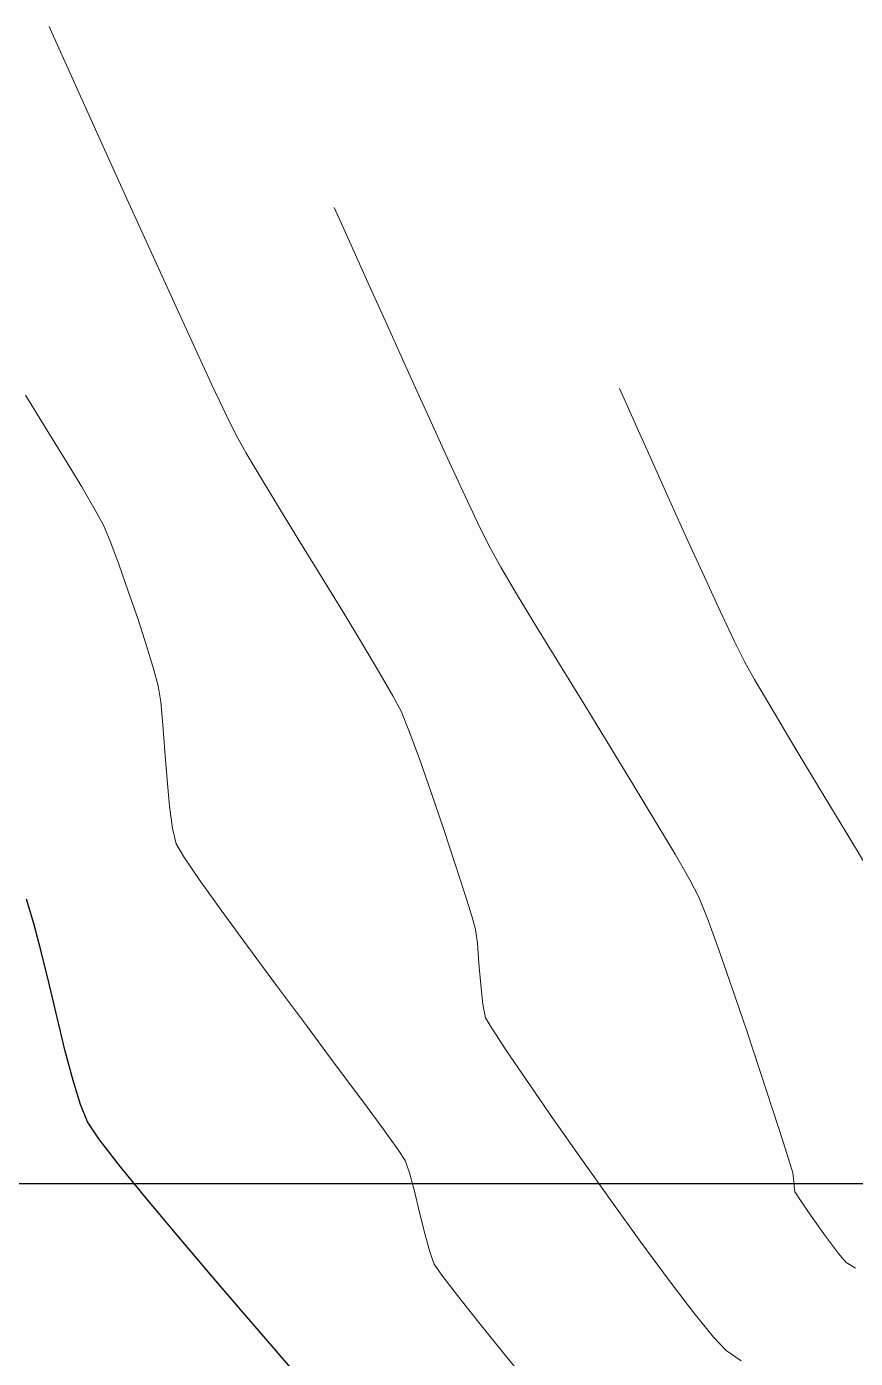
# Model space of a CAD drawing. Header units: millimetres. Extents: x 736950 to 740938, y 8500595 to 8502163.
# Drawn here: x 737252.86 to 737279.87, y 8500794.3 to 8500837.71 of the extents above; entities that cross this region are included whole.
import ezdxf

# ---------------------------------------------------------------- set-up
doc = ezdxf.new("R2010")
doc.units = ezdxf.units.MM
doc.layers.add('CONT-MJR', color=80, linetype='Continuous', lineweight=30)
doc.layers.add('CONT-MNR', color=96, linetype='Continuous', lineweight=15)
doc.layers.add('Cuadricula Coordenadas', color=5, linetype='Continuous')

msp = doc.modelspace()

# ---------------------------------------------------------------- linework, layer by layer
at = {"layer": 'CONT-MJR', "extrusion": (0.9589850889536261, 0.283456520765718, 0), "elevation": 3116624.320677494}
msp.add_lwpolyline([(7943169.376712819, 3790), (7943170.205895064, 3790)], dxfattribs=at)
at = {"layer": 'CONT-MJR', "extrusion": (0.9681015113512864, 0.2505583040319258, 0), "elevation": 2843683.991600576}
msp.add_lwpolyline([(8044919.658165565, 3790.000000000006), (8044920.649658482, 3790.000000000006)], dxfattribs=at)
at = {"layer": 'CONT-MJR', "extrusion": (0.9717509863962299, 0.2360085177233112, 0), "elevation": 2722689.646446727}
msp.add_lwpolyline([(8086668.932666781, 3790.000000000013), (8086670.021681118, 3790.000000000013)], dxfattribs=at)
at = {"layer": 'CONT-MJR', "extrusion": (0.9725635432107674, 0.2326373882618993, 0), "elevation": 2694631.387782726}
msp.add_lwpolyline([(8096060.577134106, 3790), (8096061.698221072, 3790)], dxfattribs=at)
at = {"layer": 'CONT-MJR', "extrusion": (0.9710502204889464, 0.2388754262965718, 0), "elevation": 2746544.031980418}
msp.add_lwpolyline([(8078596.009997074, 3790.000000000011), (8078597.097580844, 3790.000000000011)], dxfattribs=at)
at = {"layer": 'CONT-MJR', "extrusion": (0.9664433081007983, 0.2568799957707603, 0), "elevation": 2896200.888676276}
msp.add_lwpolyline([(8026158.617496226, 3790.00000000001), (8026159.606236273, 3790.00000000001)], dxfattribs=at)
at = {"layer": 'CONT-MJR', "elevation": 3790}
for points in [[(737254.6194371395, 8500802.568952665), (737254.3760588891, 8500803.357669204)], [(737255.8768824731, 8500800.601280168), (737255.2160342964, 8500801.458831633)], [(737256.7527918502, 8500799.5243191), (737255.8768824731, 8500800.601280168)], [(737258.841158251, 8500797.046509286), (737257.7666034392, 8500798.31153371)], [(737261.6576921316, 8500793.773854695), (737260.863861586, 8500794.694084493)]]:
    msp.add_lwpolyline(points, dxfattribs=at)
at = {"layer": 'CONT-MJR', "extrusion": (0.9251421340075413, 0.379620905488584, 0), "elevation": 3909147.680538489}
msp.add_lwpolyline([(7584572.762693343, 3790.000000000006), (7584573.363211296, 3790.000000000006)], dxfattribs=at)
at = {"layer": 'CONT-MJR', "extrusion": (0.8327955977034741, 0.553580610612143, 0), "elevation": 5319861.760569898}
msp.add_lwpolyline([(6671299.839197004, 3790.000000000007), (6671300.505094579, 3790.000000000007)], dxfattribs=at)
at = {"layer": 'CONT-MJR', "extrusion": (0.7672381173891272, 0.6413623556346194, 0), "elevation": 6017744.290739395}
msp.add_lwpolyline([(6049287.114947096, 3790.000000000003), (6049288.695662865, 3790.000000000003)], dxfattribs=at)
at = {"layer": 'CONT-MJR', "extrusion": (0.759043563522444, 0.6510398364732757, 0), "elevation": 6093969.097083094}
msp.add_lwpolyline([(5972488.78227119, 3790), (5972490.407577327, 3790)], dxfattribs=at)
at = {"layer": 'CONT-MJR', "extrusion": (0.7573672593584073, 0.6529891533953187, 0), "elevation": 6109303.970372714}
msp.add_lwpolyline([(5956800.232502786, 3790), (5956801.709654874, 3790)], dxfattribs=at)
at = {"layer": 'CONT-MNR', "extrusion": (0.9107851068235636, 0.4128807202914538, 0), "elevation": 4181311.588627904}
msp.add_lwpolyline([(7438038.059729717, 3788), (7438038.592070345, 3788)], dxfattribs=at)
at = {"layer": 'CONT-MNR'}
for points, elevation in [([(737254.21219349, 8500836.338707494), (737253.8102546181, 8500837.229264352)], 3788), ([(737263.4832871502, 8500830.491110466), (737263.1012906047, 8500831.34171467)], 3787), ([(737258.298548944, 8500827.33966371), (737257.6101124062, 8500828.840404786)], 3788), ([(737258.9003390151, 8500826.041236835), (737258.298548944, 8500827.33966371)], 3788), ([(737253.4659046292, 8500824.660380203), (737252.8256073948, 8500825.701245172)], 3789), ([(737254.0955964683, 8500823.634735737), (737253.4659046292, 8500824.660380203)], 3789), ([(737254.6587207977, 8500822.705928365), (737254.0955964683, 8500823.634735737)], 3789), ([(737273.7760565289, 8500822.370107416), (737273.2261581201, 8500823.593734218)], 3786), ([(737261.0994323104, 8500822.00935886), (737260.5037343102, 8500822.992332488)], 3788), ([(737255.3614184711, 8500821.465291277), (737255.0993155036, 8500821.95557468)], 3789), ([(737261.7678081637, 8500820.91833811), (737261.0994323104, 8500822.00935886)], 3788), ([(737255.8609833774, 8500820.19363528), (737255.5795089604, 8500820.94207473)], 3789), ([(737263.1625810582, 8500818.647526147), (737262.4688587772, 8500819.778112965)], 3788), ([(737256.4920865248, 8500818.380905623), (737256.1753423552, 8500819.309927413)], 3789), ([(737269.4826051261, 8500818.15062885), (737268.8321707206, 8500819.22634749)], 3787), ([(737256.7807165183, 8500817.496524397), (737256.4920865248, 8500818.380905623)], 3789), ([(737276.5882716922, 8500816.430513704), (737276.2697437847, 8500816.998308193)], 3786), ([(737271.8492149056, 8500814.286581384), (737271.0313120221, 8500815.620612271)], 3787), ([(737265.3240571975, 8500814.76727074), (737265.0641250091, 8500815.398416644)], 3788), ([(737257.3662639058, 8500814.079470327), (737257.2999021271, 8500814.954297168)], 3789), ([(737265.6631827079, 8500813.848753806), (737265.3240571975, 8500814.76727074)], 3788), ([(737278.6728608145, 8500812.92764155), (737277.8355211159, 8500814.32203113)], 3786), ([(737266.048144876, 8500812.749669211), (737265.6631827079, 8500813.848753806)], 3788), ([(737257.5177810192, 8500812.296411289), (737257.4366011614, 8500813.16357211)], 3789), ([(737266.4455870376, 8500811.576820325), (737266.048144876, 8500812.749669211)], 3788), ([(737257.7401370377, 8500811.06753696), (737257.616670603, 8500811.567796646)], 3789), ([(737257.9804662273, 8500810.652296465), (737257.7401370377, 8500811.06753696)], 3789), ([(737260.0569166606, 8500807.738126943), (737259.1981477862, 8500808.91324422)], 3789), ([(737261.0032486018, 8500806.458411884), (737260.0569166606, 8500807.738126943)], 3789), ([(737267.6056587612, 8500807.186398022), (737267.5531863882, 8500807.836462349)], 3788), ([(737275.8619986963, 8500806.366539704), (737275.4281380987, 8500807.611744838)], 3787), ([(737267.729712417, 8500805.829922521), (737267.66098544, 8500806.47157765)], 3788), ([(737276.3207349342, 8500805.009335067), (737275.8619986963, 8500806.366539704)], 3787), ([(737262.9214346937, 8500803.882577378), (737261.9778518619, 8500805.148446282)], 3789), ([(737268.0218328319, 8500805.061659465), (737267.8223856846, 8500805.399353925)], 3788), ([(737277.1810466083, 8500802.393541884), (737276.7713998818, 8500803.648784578)], 3787), ([(737264.4783720827, 8500801.780518606), (737263.77470535, 8500802.735152405)], 3789), ([(737277.5167281827, 8500801.352260638), (737277.1810466083, 8500802.393541884)], 3787), ([(737264.9731431444, 8500801.09302322), (737264.4783720827, 8500801.780518606)], 3789), ([(737265.3430450648, 8500800.342992766), (737265.1997267882, 8500800.747013483)], 3789), ([(737278.9017816837, 8500798.284643931), (737278.4448703228, 8500798.92807158)], 3787), ([(737279.31985254, 8500797.721029425), (737278.9017816837, 8500798.284643931)], 3787), ([(737266.1497133424, 8500797.373640718), (737265.9996516987, 8500797.772441396)], 3789), ([(737279.8734498948, 8500797.242718676), (737279.5765558311, 8500797.418026913)], 3787), ([(737266.9067520252, 8500796.344284609), (737266.3982696118, 8500797.011295948)], 3789), ([(737275.2470291592, 8500794.990900882), (737274.6091694225, 8500795.779277258)], 3788)]:
    msp.add_lwpolyline(points, dxfattribs=dict(at, elevation=elevation))
at = {"layer": 'CONT-MNR', "extrusion": (0.9115111628729152, 0.4112753335152327, 0), "elevation": 4168199.744649779}
msp.add_lwpolyline([(7445391.41766868, 3788.000000000003), (7445392.744482218, 3788.000000000003)], dxfattribs=at)
at = {"layer": 'CONT-MNR', "extrusion": (0.9113512086231264, 0.4116296570233574, 0), "elevation": 4171093.86334308}
msp.add_lwpolyline([(7443768.86467044, 3788), (7443770.446270793, 3788)], dxfattribs=at)
at = {"layer": 'CONT-MNR', "extrusion": (0.9110495199188829, 0.4122969466968839, 0), "elevation": 4176543.960250382}
msp.add_lwpolyline([(7440710.554827788, 3788.00000000001), (7440712.296249032, 3788.00000000001)], dxfattribs=at)
at = {"layer": 'CONT-MNR', "extrusion": (0.9105953624649903, 0.4132990271670778, 0), "elevation": 4184727.647714118}
msp.add_lwpolyline([(7436109.24232061, 3788), (7436111.048598352, 3788)], dxfattribs=at)
at = {"layer": 'CONT-MNR', "extrusion": (0.9113207155470104, 0.4116971622623663, 0), "elevation": 4171651.277269475}
msp.add_lwpolyline([(7443454.574433774, 3787.000000000009), (7443455.093173968, 3787.000000000009)], dxfattribs=at)
at = {"layer": 'CONT-MNR', "extrusion": (0.9099311622426868, 0.4147593036686138, 0), "elevation": 4196651.524494208}
msp.add_lwpolyline([(7429384.613781078, 3788.000000000013), (7429386.389953712, 3788.000000000013)], dxfattribs=at)
at = {"layer": 'CONT-MNR', "extrusion": (0.9122498439552366, 0.4096342541873744, 0), "elevation": 4154799.855781923}
msp.add_lwpolyline([(7452871.662223215, 3787), (7452872.91188952, 3787)], dxfattribs=at)
at = {"layer": 'CONT-MNR', "extrusion": (0.9119558042621567, 0.4102884486218968, 0), "elevation": 4160144.266153379}
msp.add_lwpolyline([(7449888.296556577, 3787.00000000001), (7449889.766967471, 3787.00000000001)], dxfattribs=at)
at = {"layer": 'CONT-MNR', "extrusion": (0.9114250828766995, 0.4114660597220643, 0), "elevation": 4169763.653489591}
msp.add_lwpolyline([(7444506.919684284, 3787.000000000003), (7444508.514362553, 3787.000000000003)], dxfattribs=at)
at = {"layer": 'CONT-MNR', "extrusion": (0.9106149808055647, 0.4132558006035503, 0), "elevation": 4184380.670194821}
msp.add_lwpolyline([(7436299.24624487, 3787.000000000013), (7436300.868717596, 3787.000000000013)], dxfattribs=at)
at = {"layer": 'CONT-MNR', "extrusion": (0.9041955753159501, 0.427118673882398, 0), "elevation": 4297487.781186878}
msp.add_lwpolyline([(7371511.133008194, 3788.000000000013), (7371512.249196162, 3788.000000000013)], dxfattribs=at)
at = {"layer": 'CONT-MNR', "extrusion": (0.9116015057993201, 0.4110750474358814, 0), "elevation": 4166575.850190997}
msp.add_lwpolyline([(7446291.004574996, 3786), (7446291.506045742, 3786)], dxfattribs=at)
at = {"layer": 'CONT-MNR', "extrusion": (0.912631903069651, 0.4087823497895513, 0), "elevation": 4147845.711131685}
msp.add_lwpolyline([(7456739.693397339, 3786), (7456740.574597977, 3786)], dxfattribs=at)
at = {"layer": 'CONT-MNR', "extrusion": (0.8962923157867011, 0.4434637354527566, 0), "elevation": 4430607.537536043}
msp.add_lwpolyline([(7292275.650170875, 3788), (7292276.356655922, 3788)], dxfattribs=at)
at = {"layer": 'CONT-MNR', "extrusion": (0.9093847525357055, 0.4159559734582178, 0), "elevation": 4206427.361932646}
msp.add_lwpolyline([(7423848.991674953, 3787.000000000006), (7423850.54547749, 3787.000000000006)], dxfattribs=at)
at = {"layer": 'CONT-MNR', "extrusion": (0.9125852772323598, 0.4088864289490873, 0), "elevation": 4148696.093857637}
msp.add_lwpolyline([(7456265.439387761, 3786.000000000003), (7456266.600601898, 3786.000000000003)], dxfattribs=at)
at = {"layer": 'CONT-MNR', "extrusion": (0.8726721223159803, 0.4883066320791911, 0), "elevation": 4794394.910764407}
msp.add_lwpolyline([(7058422.996641774, 3788.00000000001), (7058423.673128629, 3788.00000000001)], dxfattribs=at)
at = {"layer": 'CONT-MNR', "extrusion": (0.8605634214675986, 0.5093433003701731, 0), "elevation": 4964296.660383804}
msp.add_lwpolyline([(6939978.621367469, 3788), (6939979.569680827, 3788)], dxfattribs=at)
at = {"layer": 'CONT-MNR', "extrusion": (0.9074041864340052, 0.4202590182756831, 0), "elevation": 4241546.581974645}
msp.add_lwpolyline([(7403838.668700308, 3787.000000000007), (7403840.057385624, 3787.000000000007)], dxfattribs=at)
at = {"layer": 'CONT-MNR', "extrusion": (0.8623306239627416, 0.5063456279815485, 0), "elevation": 4940111.68126725}
msp.add_lwpolyline([(6957213.20490138, 3789), (6957214.075047546, 3789)], dxfattribs=at)
at = {"layer": 'CONT-MNR', "extrusion": (0.9037991139037939, 0.4279569624468297, 0), "elevation": 4304327.536698058}
msp.add_lwpolyline([(7367516.018794809, 3787.000000000013), (7367517.14596075, 3787.000000000013)], dxfattribs=at)
at = {"layer": 'CONT-MNR', "extrusion": (0.9113117798488797, 0.4117169414885272, 0), "elevation": 4171818.863451863}
msp.add_lwpolyline([(7443350.03806959, 3786.00000000001), (7443351.460164079, 3786.00000000001)], dxfattribs=at)
at = {"layer": 'CONT-MNR', "extrusion": (0.9230245576084843, 0.3847410376495624, 0), "elevation": 3951119.67524761}
msp.add_lwpolyline([(7562814.012694262, 3789.00000000001), (7562814.57954435, 3789.00000000001)], dxfattribs=at)
at = {"layer": 'CONT-MNR', "extrusion": (0.8953738792105767, 0.4453151877349387, 0), "elevation": 4445675.056598099}
msp.add_lwpolyline([(7283096.176370238, 3787.000000000006), (7283096.945772234, 3787.000000000006)], dxfattribs=at)
at = {"layer": 'CONT-MNR', "extrusion": (0.9100241161423841, 0.4145553136063665, 0), "elevation": 4194997.995530324}
msp.add_lwpolyline([(7430309.777331203, 3786.000000000013), (7430311.180305978, 3786.000000000013)], dxfattribs=at)
at = {"layer": 'CONT-MNR', "extrusion": (0.851867135482091, 0.5237579436013711, 0), "elevation": 5080421.553355495}
msp.add_lwpolyline([(6855421.919046659, 3788.000000000013), (6855423.257547815, 3788.000000000013)], dxfattribs=at)
at = {"layer": 'CONT-MNR', "extrusion": (0.8723377131843987, 0.4889037882408092, 0), "elevation": 4799230.106404158}
msp.add_lwpolyline([(7055132.688885268, 3787.00000000001), (7055133.379951168, 3787.00000000001)], dxfattribs=at)
at = {"layer": 'CONT-MNR', "extrusion": (0.9421636153931869, 0.3351532810957384, 0), "elevation": 3543693.427355692}
msp.add_lwpolyline([(7762068.82867135, 3789.000000000013), (7762069.766627187, 3789.000000000013)], dxfattribs=at)
at = {"layer": 'CONT-MNR', "extrusion": (0.8606937464629498, 0.5091230448521965, 0), "elevation": 4962525.641567513}
msp.add_lwpolyline([(6941241.395219923, 3787.000000000013), (6941242.405274327, 3787.000000000013)], dxfattribs=at)
at = {"layer": 'CONT-MNR', "extrusion": (0.9079281834211648, 0.4191257731869326, 0), "elevation": 4232305.370138077}
msp.add_lwpolyline([(7409121.661462111, 3786.000000000013), (7409122.945633143, 3786.000000000013)], dxfattribs=at)
at = {"layer": 'CONT-MNR', "extrusion": (0.8542372411560621, 0.5198833867532985, 0), "elevation": 5049232.038660723}
msp.add_lwpolyline([(6878423.755801489, 3788), (6878424.999139654, 3788)], dxfattribs=at)
at = {"layer": 'CONT-MNR', "extrusion": (0.9041238477871312, 0.4272704855973468, 0), "elevation": 4298737.24975843}
msp.add_lwpolyline([(7370775.731728405, 3786), (7370776.797460766, 3786)], dxfattribs=at)
at = {"layer": 'CONT-MNR', "extrusion": (0.8533778381299193, 0.5212928787051528, 0), "elevation": 5060585.402275058}
msp.add_lwpolyline([(6870075.052845253, 3787.000000000006), (6870076.484750547, 3787.000000000006)], dxfattribs=at)
at = {"layer": 'CONT-MNR', "extrusion": (0.8953920787648995, 0.4452785928888476, 0), "elevation": 4445383.163202186}
msp.add_lwpolyline([(7283270.863353313, 3786), (7283271.611179653, 3786)], dxfattribs=at)
at = {"layer": 'CONT-MNR', "extrusion": (0.9560248874935048, 0.293285551115345, 0), "elevation": 3198002.775237461}
msp.add_lwpolyline([(7910765.545196854, 3789.00000000001), (7910766.32947159, 3789.00000000001)], dxfattribs=at)
at = {"layer": 'CONT-MNR', "extrusion": (0.8582263408146388, 0.5132714174117974, 0), "elevation": 4995965.912216883}
msp.add_lwpolyline([(6917208.040828469, 3788), (6917209.130030636, 3788)], dxfattribs=at)
at = {"layer": 'CONT-MNR', "extrusion": (0.965849099055216, 0.2591052254475535, 0), "elevation": 2914685.059240525}
msp.add_lwpolyline([(8019478.508283689, 3789), (8019479.052091854, 3789)], dxfattribs=at)
at = {"layer": 'CONT-MNR', "extrusion": (0.8524413856732123, 0.5228228036261748, 0), "elevation": 5072900.595426028}
msp.add_lwpolyline([(6860984.939364297, 3787), (6860986.473851422, 3787)], dxfattribs=at)
at = {"layer": 'CONT-MNR', "extrusion": (0.8662731381683223, 0.4995706657601175, 0), "elevation": 4885430.95141564}
msp.add_lwpolyline([(6995712.601585465, 3788.00000000001), (6995713.465764967, 3788.00000000001)], dxfattribs=at)
at = {"layer": 'CONT-MNR', "extrusion": (0.8627341681990569, 0.5056577449440298, 0), "elevation": 4934577.370551937}
msp.add_lwpolyline([(6961134.112874817, 3786.000000000003), (6961135.175166629, 3786.000000000003)], dxfattribs=at)
at = {"layer": 'CONT-MNR', "extrusion": (0.9887907478375157, 0.1493079267518187, 0), "elevation": 1998232.29604585}
msp.add_lwpolyline([(8295449.562904491, 3789.00000000001), (8295450.092094063, 3789.00000000001)], dxfattribs=at)
at = {"layer": 'CONT-MNR', "extrusion": (0.8854089451199577, 0.4648128654647629, 0), "elevation": 4604069.446825743}
msp.add_lwpolyline([(7184007.707508568, 3788), (7184008.276292363, 3788)], dxfattribs=at)
at = {"layer": 'CONT-MNR', "extrusion": (0.9956951553793965, 0.09268849742011988, 0), "elevation": 1522011.286740933}
msp.add_lwpolyline([(8395884.995430471, 3789), (8395885.74259358, 3789)], dxfattribs=at)
at = {"layer": 'CONT-MNR', "extrusion": (0.8591137652946468, 0.5117846600683287, 0), "elevation": 4983991.905447519}
msp.add_lwpolyline([(6925839.113842743, 3786.00000000001), (6925840.501327362, 3786.00000000001)], dxfattribs=at)
at = {"layer": 'CONT-MNR', "extrusion": (0.8535761035953608, 0.5209681711687977, 0), "elevation": 5057971.304669301}
msp.add_lwpolyline([(6871995.246338725, 3787.000000000006), (6871996.769188195, 3787.000000000006)], dxfattribs=at)
at = {"layer": 'CONT-MNR', "extrusion": (0.9970641719769305, 0.07657047054810415, 0), "elevation": 1386004.239534807}
msp.add_lwpolyline([(8419404.089231985, 3789.00000000001), (8419405.007827034, 3789.00000000001)], dxfattribs=at)
at = {"layer": 'CONT-MNR', "extrusion": (0.8558343242748969, 0.5172500453290757, 0), "elevation": 5028029.136572665}
msp.add_lwpolyline([(6893931.821830977, 3787.000000000009), (6893933.230481448, 3787.000000000009)], dxfattribs=at)
at = {"layer": 'CONT-MNR', "extrusion": (0.8563199955140384, 0.516445607283901, 0), "elevation": 5021553.964659445}
msp.add_lwpolyline([(6898649.976852614, 3786.000000000003), (6898651.756120614, 3786.000000000003)], dxfattribs=at)
at = {"layer": 'CONT-MNR', "extrusion": (0.9909149904027068, 0.1344897088821433, 0), "elevation": 1873831.297162402}
msp.add_lwpolyline([(8324428.050881268, 3789.000000000013), (8324428.786176066, 3789.000000000013)], dxfattribs=at)
at = {"layer": 'CONT-MNR', "extrusion": (0.9495224255317738, 0.3136991606814674, 0), "elevation": 3366748.480436831}
msp.add_lwpolyline([(7840430.161828513, 3788), (7840431.362231756, 3788)], dxfattribs=at)
at = {"layer": 'CONT-MNR', "extrusion": (0.8600009149306814, 0.5102924909484667, 0), "elevation": 4971956.192665232}
msp.add_lwpolyline([(6934479.6220822, 3787.000000000013), (6934480.84433834, 3787.000000000013)], dxfattribs=at)
at = {"layer": 'CONT-MNR', "extrusion": (0.8558307537767852, 0.5172559529767248, 0), "elevation": 5028081.852617889}
msp.add_lwpolyline([(6893891.727954959, 3786.000000000003), (6893893.573771666, 3786.000000000003)], dxfattribs=at)
at = {"layer": 'CONT-MNR', "extrusion": (0.8266112233265972, 0.5627733873154508, 0), "elevation": 5393455.726860639}
msp.add_lwpolyline([(6611955.422864801, 3789.000000000006), (6611956.321570231, 3789.000000000006)], dxfattribs=at)
at = {"layer": 'CONT-MNR', "extrusion": (0.8679916454062542, 0.496578798887894, 0), "elevation": 4861270.049828708}
msp.add_lwpolyline([(7012517.094171215, 3787), (7012518.057979861, 3787)], dxfattribs=at)
at = {"layer": 'CONT-MNR', "extrusion": (0.9517747704943049, 0.3067976307772167, 0), "elevation": 3309740.462208354}
msp.add_lwpolyline([(7864664.137779811, 3788.000000000013), (7864665.188414242, 3788.000000000013)], dxfattribs=at)
at = {"layer": 'CONT-MNR', "extrusion": (0.8135934375643835, 0.5814341909039832, 0), "elevation": 5542490.19789854}
msp.add_lwpolyline([(6487534.640442738, 3789), (6487535.864853119, 3789)], dxfattribs=at)
at = {"layer": 'CONT-MNR', "extrusion": (0.8864775749202012, 0.46277155180888, 0), "elevation": 4587510.27333979}
msp.add_lwpolyline([(7194587.053128212, 3787.000000000004), (7194587.686963517, 3787.000000000004)], dxfattribs=at)
at = {"layer": 'CONT-MNR', "extrusion": (0.9547217031481513, 0.2975003689710209, 0), "elevation": 3232878.887930277}
msp.add_lwpolyline([(7896569.227309064, 3788.000000000013), (7896570.016357344, 3788.000000000013)], dxfattribs=at)
at = {"layer": 'CONT-MNR', "extrusion": (0.9251500520937068, 0.3796016084146795, 0), "elevation": 3909010.684021445}
msp.add_lwpolyline([(7584652.757087435, 3787.000000000003), (7584653.508581946, 3787.000000000003)], dxfattribs=at)
at = {"layer": 'CONT-MNR', "extrusion": (0.9618117093928948, 0.2737119574931237, 0), "elevation": 3035885.383389784}
msp.add_lwpolyline([(7974378.017999223, 3788.000000000003), (7974378.433748285, 3788.000000000003)], dxfattribs=at)
at = {"layer": 'CONT-MNR', "extrusion": (0.9387669993786901, 0.3445526387615258, 0), "elevation": 3621105.535619589}
msp.add_lwpolyline([(7726247.459714217, 3787), (7726248.551094701, 3787)], dxfattribs=at)
at = {"layer": 'CONT-MNR', "extrusion": (0.9910785525178336, 0.1332790408847392, 0), "elevation": 1863669.574619509}
msp.add_lwpolyline([(8326706.013429251, 3788.00000000001), (8326706.464843509, 3788.00000000001)], dxfattribs=at)
at = {"layer": 'CONT-MNR', "extrusion": (0.9970180564677508, 0.07716861458694838, 0), "elevation": 1391064.62873564}
msp.add_lwpolyline([(8418563.62272282, 3788.000000000003), (8418564.33968112, 3788.000000000003)], dxfattribs=at)
at = {"layer": 'CONT-MNR', "extrusion": (0.8023079748490041, 0.5969103060709288, 0), "elevation": 5665729.367391896}
msp.add_lwpolyline([(6380184.490381913, 3789.000000000003), (6380186.123128491, 3789.000000000003)], dxfattribs=at)
at = {"layer": 'CONT-MNR', "extrusion": (0.9776119545982218, 0.2104159362468638, 0), "elevation": 2509466.763862298}
msp.add_lwpolyline([(8155356.083009546, 3788.000000000009), (8155356.523438484, 3788.000000000009)], dxfattribs=at)
at = {"layer": 'CONT-MNR', "extrusion": (0.8357668834108902, 0.5490844348491837, 0), "elevation": 5283843.939890105}
msp.add_lwpolyline([(6699868.112661938, 3788), (6699868.957766193, 3788)], dxfattribs=at)
at = {"layer": 'CONT-MNR', "extrusion": (0.9492785493961201, 0.3144363777561335, 0), "elevation": 3372842.931397879}
msp.add_lwpolyline([(7837803.919016751, 3787.000000000003), (7837805.352263602, 3787.000000000003)], dxfattribs=at)
at = {"layer": 'CONT-MNR', "extrusion": (0.8277555883215069, 0.5610888396702575, 0), "elevation": 5379984.56127609}
msp.add_lwpolyline([(6622913.98871093, 3788.000000000006), (6622915.191107963, 3788.000000000006)], dxfattribs=at)
at = {"layer": 'CONT-MNR', "extrusion": (0.8024431812314111, 0.5967285319935798, 0), "elevation": 5664283.825695745}
msp.add_lwpolyline([(6381464.85984441, 3789), (6381466.289758702, 3789)], dxfattribs=at)
at = {"layer": 'CONT-MNR', "extrusion": (0.8230476064564506, 0.567972391500069, 0), "elevation": 5435029.231962699}
msp.add_lwpolyline([(6577815.866545107, 3788), (6577817.330174412, 3788)], dxfattribs=at)
at = {"layer": 'CONT-MNR', "extrusion": (0.8192495472315388, 0.5734371625216828, 0), "elevation": 5478683.974148445}
msp.add_lwpolyline([(6541498.6760697, 3788), (6541500.304813161, 3788)], dxfattribs=at)
at = {"layer": 'CONT-MNR', "extrusion": (0.9528863173970726, 0.3033276547191925, 0), "elevation": 3281069.795229739}
msp.add_lwpolyline([(7876659.881254094, 3787.00000000001), (7876660.635453354, 3787.00000000001)], dxfattribs=at)
at = {"layer": 'CONT-MNR', "extrusion": (0.8365856735930766, 0.5478361166798138, 0), "elevation": 5273831.173642902}
msp.add_lwpolyline([(6707747.615039317, 3789.000000000013), (6707748.028636809, 3789.000000000013)], dxfattribs=at)
at = {"layer": 'CONT-MNR', "extrusion": (0.8154513413469043, 0.5788256299573598, 0), "elevation": 5521689.955781035}
msp.add_lwpolyline([(6505236.426253568, 3788.000000000007), (6505238.123992039, 3788.000000000007)], dxfattribs=at)
at = {"layer": 'CONT-MNR', "extrusion": (0.9663502742337987, 0.2572297562263393, 0), "elevation": 2899115.366391486}
msp.add_lwpolyline([(8025103.541481656, 3789.00000000001), (8025104.158192222, 3789.00000000001)], dxfattribs=at)
at = {"layer": 'CONT-MNR', "extrusion": (0.9553289418667107, 0.2955446037941326, 0), "elevation": 3216708.523656761}
msp.add_lwpolyline([(7903162.114296263, 3787), (7903162.41513234, 3787)], dxfattribs=at)
at = {"layer": 'CONT-MNR', "extrusion": (0.9940036083240129, 0.1093472754065808, 0), "elevation": 1662396.184370989}
msp.add_lwpolyline([(8369206.709428676, 3787.00000000001), (8369206.895351725, 3787.00000000001)], dxfattribs=at)
at = {"layer": 'CONT-MNR', "extrusion": (0.9968445023223841, 0.07937907904251992, 0), "elevation": 1409737.064115504}
msp.add_lwpolyline([(8415451.217931222, 3787.000000000013), (8415451.469114184, 3787.000000000013)], dxfattribs=at)
at = {"layer": 'CONT-MNR', "extrusion": (0.98640632777187, 0.1643245463453774, 0), "elevation": 2124145.649855253}
msp.add_lwpolyline([(8264089.788738879, 3787.000000000006), (8264089.971044728, 3787.000000000006)], dxfattribs=at)
at = {"layer": 'CONT-MNR', "extrusion": (0.9720569552858165, 0.2347451291943422, 0), "elevation": 2712185.393674476}
msp.add_lwpolyline([(8090191.3228733, 3789.000000000013), (8090192.03415392, 3789.000000000013)], dxfattribs=at)
at = {"layer": 'CONT-MNR', "extrusion": (0.8109843232248084, 0.5850678827995943, 0), "elevation": 5571460.688249576}
msp.add_lwpolyline([(6462659.292810143, 3788.000000000009), (6462660.963451438, 3788.000000000009)], dxfattribs=at)
at = {"layer": 'CONT-MNR', "extrusion": (0.841991937694833, 0.5394901082104292, 0), "elevation": 5206879.418387223}
msp.add_lwpolyline([(6759850.391479678, 3787.000000000013), (6759850.701051965, 3787.000000000013)], dxfattribs=at)
at = {"layer": 'CONT-MNR', "extrusion": (0.823832018441967, 0.5668340192594605, 0), "elevation": 5425935.612706604}
msp.add_lwpolyline([(6585315.835063309, 3787.000000000007), (6585316.493500867, 3787.000000000007)], dxfattribs=at)
at = {"layer": 'CONT-MNR', "extrusion": (0.9715405711398013, 0.2368732121396356, 0), "elevation": 2729895.086863433}
msp.add_lwpolyline([(8084231.971932814, 3789.000000000013), (8084232.682516904, 3789.000000000013)], dxfattribs=at)
at = {"layer": 'CONT-MNR', "extrusion": (0.9643487051414622, 0.2646347953160831, 0), "elevation": 2960588.390642385}
msp.add_lwpolyline([(8002627.08761195, 3789.000000000003), (8002627.702354725, 3789.000000000003)], dxfattribs=at)
at = {"layer": 'CONT-MNR', "extrusion": (0.80494713083296, 0.5933465400284944, 0), "elevation": 5637384.823483106}
msp.add_lwpolyline([(6405233.162281904, 3788.00000000001), (6405234.709799325, 3788.00000000001)], dxfattribs=at)
at = {"layer": 'CONT-MNR', "extrusion": (0.7629930859830434, 0.6464066450324227, 0), "elevation": 6057511.158435669}
msp.add_lwpolyline([(6009467.237764666, 3787.000000000009), (6009467.6348882, 3787.000000000009)], dxfattribs=at)
at = {"layer": 'CONT-MNR', "extrusion": (0.8246319451956208, 0.565669651795893, 0), "elevation": 5416616.309499787}
msp.add_lwpolyline([(6592979.548348118, 3789.000000000003), (6592979.987749926, 3789.000000000003)], dxfattribs=at)
at = {"layer": 'CONT-MNR', "extrusion": (0.7955009009702796, 0.6059524045298224, 0), "elevation": 5737580.258726805}
msp.add_lwpolyline([(6315637.379154411, 3788), (6315638.707676517, 3788)], dxfattribs=at)
at = {"layer": 'CONT-MNR', "extrusion": (0.7848679559740741, 0.6196630468932929, 0), "elevation": 5846286.533828562}
msp.add_lwpolyline([(6215144.470734974, 3789.000000000011), (6215145.593078992, 3789.000000000011)], dxfattribs=at)
at = {"layer": 'CONT-MNR', "extrusion": (0.7784630534248064, 0.6276904288361637, 0), "elevation": 5909803.538686436}
msp.add_lwpolyline([(6154778.085860267, 3789), (6154779.375563498, 3789)], dxfattribs=at)
at = {"layer": 'CONT-MNR', "extrusion": (0.726261390905419, 0.6874186439718712, 0), "elevation": 6379059.511715494}
msp.add_lwpolyline([(5666981.837122469, 3788.000000000003), (5666982.44334668, 3788.000000000003)], dxfattribs=at)
at = {"layer": 'CONT-MNR', "extrusion": (0.7729390885044675, 0.6344802325225609, 0), "elevation": 5963449.619400775}
msp.add_lwpolyline([(6102812.746971679, 3789), (6102814.087691451, 3789)], dxfattribs=at)
at = {"layer": 'CONT-MNR', "extrusion": (0.562137858715755, 0.8270435464946608, 0), "elevation": 7444977.836078987}
msp.add_lwpolyline([(4168858.777736647, 3788.000000000013), (4168859.366370702, 3788.000000000013)], dxfattribs=at)
at = {"layer": 'Cuadricula Coordenadas', "color": 8}
msp.add_line((736950.2264744169, 8500800), (738552.8979275209, 8500800), dxfattribs=at)

doc.saveas('drawing.dxf')
